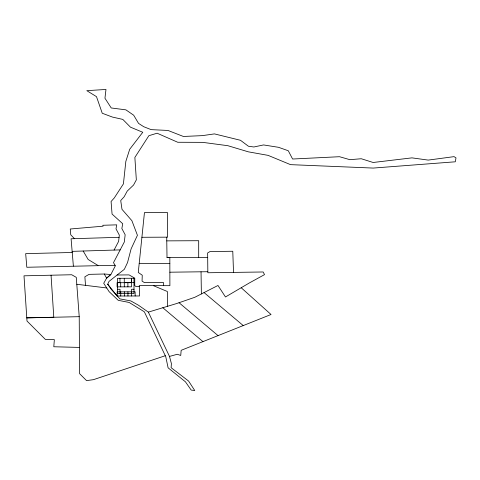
<?xml version="1.0" encoding="UTF-8"?>
<svg xmlns="http://www.w3.org/2000/svg" width="480" height="480" viewBox="0 0 480 480"><rect width="100%" height="100%" fill="white"/><g stroke="black" fill="none" stroke-linecap="round" stroke-linejoin="round"><path stroke-width="0.72" d="M198.69 257.454L198.69 240.708L166.77 240.87L166.728 237.162M74.454 238.668L70.752 234.804L70.266 229.002L103.068 226.188L102.816 225.282L116.73 224.85L115.998 228.84L119.34 235.146L118.608 241.392L114.066 250.074M107.742 284.196L109.014 281.406L124.332 269.316L127.53 262.578L131.094 248.91L137.43 235.284L131.904 220.722L121.986 209.328L120.72 200.538L124.14 196.776L127.23 191.094L133.572 185.022L136.338 179.85L134.868 157.446L148.866 135.702L157.11 133.212L177.744 142.266L202.698 142.356L227.868 145.704L248.346 151.836L268.104 155.37L290.544 164.646L373.224 168.072L455.292 161.796L456 157.884L454.05 156.642L428.22 160.098L411.942 157.866L373.146 162.486L361.278 158.742L349.884 159.684L339.498 156.708L292.59 159.024L288.288 150.756L278.574 147.318L263.55 144.936L253.866 146.988L248.424 146.238L240.492 140.292L214.44 133.896L202.374 135.63L183.396 136.47L167.976 130.452L151.134 129.636L143.76 126.732L138.552 123.396L133.686 115.218L125.892 109.848L111.234 107.97L104.952 98.22L105.984 89.454L86.814 90.666L96.492 96.648L102.252 113.256L112.452 117.078L122.808 119.406L130.47 127.17L142.776 132.27L129.708 149.268L125.838 161.382L123.414 183.882L114.282 197.952L111.078 201.51L112.068 214.056L122.73 223.746L121.848 228.516L125.16 234.762L124.314 241.992L113.502 262.644L115.35 265.776L110.928 274.44L106.614 278.154L103.71 283.278L109.098 291.63L118.23 300.312L129.168 302.46L144.336 311.79L165.762 356.688L168.102 367.83L185.43 381.81L191.172 390.054L194.76 390.546L188.592 381.048L171.12 367.692L171.39 363.558L169.506 356.43L148.344 312.126L138.444 305.208L130.806 300.924L119.88 298.878L111.3 289.446L107.742 284.196L117.156 296.01L139.542 295.968L139.284 285.588L169.89 285.678L169.836 257.532L167.016 257.544L166.77 240.87M165.3 355.716L93.408 379.674L86.55 380.616L79.596 373.662L79.224 316.68L76.272 277.362L71.718 274.746L24 275.82L27 321.036L45.372 339.42L54.348 339.648L53.802 346.758L79.428 347.418M148.344 312.126L176.7 303.522L194.784 297.3L217.986 285.474L225.474 296.97L249.426 282.906L264.504 274.632L263.184 271.98L207.84 272.754L207.642 252.942L210.018 251.556L232.776 251.256L233.52 272.394M169.506 356.43L177.264 354.276L180.738 355.452L181.164 350.31L271.032 314.502L241.218 287.754M119.088 237.3L71.088 238.776L73.374 266.094M72.138 251.358L120.186 249.882M72.234 252.474L25.674 253.644L26.814 267.264L115.068 265.296M104.28 274.008L106.614 278.154L110.832 274.524L104.28 274.008L89.058 274.356L84.876 276.78L85.518 285.348M79.224 316.68L26.778 317.862L53.79 317.256L51.054 275.214M169.866 272.202L207.786 271.716M117.114 275.01L129.048 274.89L134.778 278.16L134.712 285.57L136.068 286.614L139.308 286.626M141.906 237.282L167.568 237.162L167.442 212.502L144.456 212.562L138.27 272.478L142.254 275.214L142.062 281.1L144.45 282.648L163.386 282.42L163.518 285.66M167.016 257.544L207.672 257.43M117.522 282.642L119.988 282.636L119.964 278.298M133.974 282.612L131.508 282.618L131.484 278.274L131.484 282.432L124.284 282.444L124.26 278.286M117.558 289.296L120.024 289.29L120.048 293.628M134.01 289.266L131.544 289.266L131.568 293.61M139.212 263.346L169.848 263.46M76.788 284.274L106.734 287.964M153.33 285.63L167.34 291.498L167.628 306.276M98.016 265.47L88.158 259.488L83.178 251.022M204.054 292.578L243.234 325.578M179.04 302.718L218.034 335.616M162.822 307.734L202.956 341.628M201.042 271.806L201.378 293.94M135.156 295.98L135.132 291.822L117.132 291.852L117.156 296.01M131.532 291.828L131.556 295.986M127.884 282.684L127.908 286.842M127.932 291.834L127.956 295.992M124.284 282.696L124.308 286.848M124.332 291.84L124.356 295.998M120.684 282.702L120.708 286.86M120.732 291.846L120.756 296.004M133.95 278.268L117.498 278.298L117.582 293.634L134.034 293.604L133.95 278.268M131.484 282.678L117.084 282.708L117.102 286.866L131.508 286.836L131.484 282.678"/></g></svg>
